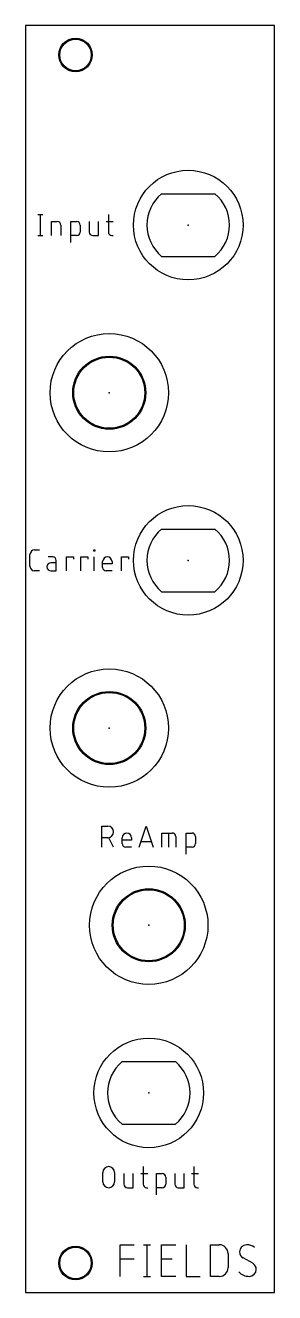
# Model space of a CAD drawing. Extents: x 0 to 25, y -14 to 114.
import ezdxf

# ---------------------------------------------------------------- set-up
doc = ezdxf.new("R2010")
doc.units = 0
for name, color, linetype in [('1', 12, 'CONTINUOUS'), ('20', 31, 'CONTINUOUS'), ('21', 253, 'CONTINUOUS'), ('23', 53, 'CONTINUOUS'), ('29', 253, 'CONTINUOUS'), ('49', 253, 'CONTINUOUS')]:
    doc.layers.add(name, color=color, linetype=linetype)

msp = doc.modelspace()

# ---------------------------------------------------------------- linework, layer by layer
at = {"layer": '1'}
for p, q in [((9.6124, -12.6002), (9.6124, -9.3998)), ((9.6124, -9.3998), (11.0348, -9.3998)), ((11.9513, -9.3998), (12.6625, -9.3998)), ((12.3069, -9.3998), (12.3069, -12.6002)), ((13.8034, -12.6002), (13.8034, -9.3998)), ((13.8034, -9.3998), (15.2258, -9.3998)), ((16.2799, -9.3998), (16.2799, -12.6002)), ((18.7521, -12.6002), (18.7521, -9.3998)), ((18.7521, -9.3998), (19.6411, -9.3998)), ((9.6124, -10.8222), (11.0348, -10.8222)), ((13.8034, -10.8222), (14.8702, -10.8222)), ((20.5301, -10.2888), (20.5301, -11.7112)), ((23.032, -11.2667), (22.0541, -10.7333)), ((11.9513, -12.6002), (12.6625, -12.6002)), ((15.2258, -12.6002), (13.8034, -12.6002)), ((16.2799, -12.6002), (17.7023, -12.6002)), ((19.6411, -12.6002), (18.7521, -12.6002))]:
    msp.add_line(p, q, dxfattribs=at)
for centre, radius, start, end in [((19.6411, -10.2888), 0.889, 0, 90), ((22.4097, -10.111), 0.7112, 90, 180), ((22.4208, -10.111), 0.7223, 180, 239.4898), ((22.4097, -10.7333), 1.3335, 53.1301, 90), ((22.6653, -11.889), 0.7223, 360, 59.4898), ((19.6411, -11.7112), 0.889, 270, 0), ((22.6764, -11.0978), 1.5024, 224.7603, 270), ((22.6764, -11.889), 0.7112, 270, 0)]:
    msp.add_arc(centre, radius, start, end, dxfattribs=at)
at = {"layer": '20'}
for p, q in [((25.25, 114.25), (0, 114.25)), ((0, 114.25), (0, -14.25)), ((25.25, -14.25), (25.25, 114.25)), ((13.8, 97.175), (19.2, 97.175)), ((13.8, 90.825), (19.2, 90.825)), ((13.8, 63.175), (19.2, 63.175)), ((13.8, 56.825), (19.2, 56.825)), ((9.8, 9.175), (15.2, 9.175)), ((9.8, 2.825), (15.2, 2.825)), ((0, -14.25), (25.25, -14.25))]:
    msp.add_line(p, q, dxfattribs=at)
for centre, radius in [((5.08, 111.25), 1.6), ((8.5, 77), 3.6), ((8.5, 43), 3.6), ((12.5, 23), 3.6), ((5.08, -11.25), 1.6)]:
    msp.add_circle(centre, radius, dxfattribs=at)
for centre, start, end in [((16.4641, 94), 130, 230), ((16.5359, 94), 310, 50), ((16.4641, 60), 130, 230), ((16.5359, 60), 310, 50), ((12.4641, 6), 130, 230), ((12.5359, 6), 310, 50)]:
    msp.add_arc(centre, 4.1447, start, end, dxfattribs=at)
at = {"layer": '21'}
for p, q in [((1.2783, 95.0668), (1.7525, 95.0668)), ((1.5154, 95.0668), (1.5154, 92.9332)), ((2.642, 92.9332), (2.642, 94.3556)), ((2.642, 94.3556), (3.2346, 94.3556)), ((3.5902, 94), (3.5902, 92.9332)), ((4.6019, 92.222), (4.6019, 94.3556)), ((4.6019, 94.3556), (5.1946, 94.3556)), ((5.5502, 94), (5.5502, 93.2888)), ((6.4697, 94.3556), (6.4697, 93.2888)), ((7.418, 92.9332), (7.418, 94.3556)), ((8.1705, 94.3556), (8.8817, 94.3556)), ((8.4075, 95.0668), (8.4075, 93.2888)), ((1.2783, 92.9332), (1.7525, 92.9332)), ((5.1946, 92.9332), (4.6019, 92.9332)), ((6.8253, 92.9332), (7.418, 92.9332)), ((8.7631, 92.9332), (8.8817, 92.9332)), ((0.467, 59.4073), (0.467, 60.5927)), ((0.9411, 61.0668), (1.4152, 61.0668)), ((6.9212, 60.9483), (6.9212, 61.0668)), ((6.9212, 61.0668), (7.0397, 61.0668)), ((7.0397, 60.9483), (6.9212, 60.9483)), ((7.0397, 61.0668), (7.0397, 60.9483)), ((2.7728, 60.3556), (2.2987, 60.3556)), ((3.1284, 59.7629), (2.595, 59.7629)), ((3.1284, 58.9332), (3.1284, 60)), ((4.1542, 58.9332), (4.1542, 60.3556)), ((4.1542, 60.3556), (4.8654, 60.3556)), ((4.8654, 60.3556), (4.8654, 60.1185)), ((5.6157, 58.9332), (5.6157, 60.3556)), ((5.6157, 60.3556), (6.3269, 60.3556)), ((6.3269, 60.3556), (6.3269, 60.1185)), ((6.9805, 58.9332), (6.9805, 60.3556)), ((7.8287, 59.2888), (7.8287, 59.8815)), ((8.7769, 59.6444), (7.8287, 59.6444)), ((8.7769, 59.8815), (8.7769, 59.6444)), ((9.7218, 58.9332), (9.7218, 60.3556)), ((9.7218, 60.3556), (10.433, 60.3556)), ((10.433, 60.3556), (10.433, 60.1185)), ((1.4152, 58.9332), (0.9411, 58.9332)), ((2.595, 58.9332), (3.1284, 58.9332)), ((8.7769, 58.9332), (8.1843, 58.9332)), ((7.7575, 30.9332), (7.7575, 33.0668)), ((7.7575, 33.0668), (8.3501, 33.0668)), ((11.5222, 30.9332), (12.2334, 33.0668)), ((12.2334, 33.0668), (12.9446, 30.9332)), ((13.8189, 30.9332), (13.8189, 32.3556)), ((13.8189, 32.3556), (14.8857, 32.3556)), ((14.5301, 30.9332), (14.5301, 32.3556)), ((16.2943, 30.222), (16.2943, 32.3556)), ((16.2943, 32.3556), (16.8869, 32.3556)), ((8.3501, 31.8815), (7.7575, 31.8815)), ((8.9428, 30.9332), (8.4687, 31.8815)), ((9.8106, 31.2888), (9.8106, 31.8815)), ((10.7589, 31.6444), (9.8106, 31.6444)), ((10.7589, 30.9332), (10.1662, 30.9332)), ((10.7589, 31.8815), (10.7589, 31.6444)), ((12.7668, 31.4666), (11.7, 31.4666)), ((15.2413, 32), (15.2413, 30.9332)), ((16.8869, 30.9332), (16.2943, 30.9332)), ((17.2425, 32), (17.2425, 31.2888)), ((7.8506, -3.0141), (7.8506, -2.0659)), ((9.0359, -2.0659), (9.0359, -3.0141)), ((9.9874, -2.1844), (9.9874, -3.2512)), ((10.9357, -3.6068), (10.9357, -2.1844)), ((11.6881, -2.1844), (12.3993, -2.1844)), ((11.9252, -1.4732), (11.9252, -3.2512)), ((13.2696, -4.318), (13.2696, -2.1844)), ((13.2696, -2.1844), (13.8623, -2.1844)), ((14.2179, -2.54), (14.2179, -3.2512)), ((15.1375, -2.1844), (15.1375, -3.2512)), ((16.0858, -3.6068), (16.0858, -2.1844)), ((16.8382, -2.1844), (17.5494, -2.1844)), ((17.0753, -1.4732), (17.0753, -3.2512)), ((10.343, -3.6068), (10.9357, -3.6068)), ((12.2808, -3.6068), (12.3993, -3.6068)), ((13.8623, -3.6068), (13.2696, -3.6068)), ((15.4931, -3.6068), (16.0858, -3.6068)), ((17.4309, -3.6068), (17.5494, -3.6068))]:
    msp.add_line(p, q, dxfattribs=at)
for centre, radius, start, end in [((3.2346, 94), 0.3556, 0, 90), ((5.1946, 94), 0.3556, 0, 90), ((5.1946, 93.2888), 0.3556, 270, 0), ((6.8253, 93.2888), 0.3556, 180, 270), ((8.7631, 93.2888), 0.3556, 180, 270), ((0.9411, 60.5927), 0.4741, 90, 180), ((0.9411, 59.4073), 0.4741, 180, 270), ((2.595, 59.3481), 0.4149, 90, 270), ((2.7728, 60), 0.3556, 0, 90), ((8.3028, 59.8815), 0.4741, 0, 180), ((8.1843, 59.2888), 0.3556, 180, 270), ((8.3501, 32.4741), 0.5927, 270, 90), ((10.2848, 31.8815), 0.4741, 0, 180), ((14.8857, 32), 0.3556, 0, 90), ((16.8869, 32), 0.3556, 0, 90), ((10.1662, 31.2888), 0.3556, 180, 270), ((16.8869, 31.2888), 0.3556, 270, 0), ((8.4432, -2.0659), 0.5927, 0, 180), ((13.8623, -2.54), 0.3556, 0, 90), ((8.4432, -3.0141), 0.5927, 180, 0), ((10.343, -3.2512), 0.3556, 180, 270), ((12.2808, -3.2512), 0.3556, 180, 270), ((13.8623, -3.2512), 0.3556, 270, 0), ((15.4931, -3.2512), 0.3556, 180, 270), ((17.4309, -3.2512), 0.3556, 180, 270)]:
    msp.add_arc(centre, radius, start, end, dxfattribs=at)
at = {"layer": '23'}
for p in [(16.5, 94), (8.5, 77), (16.5, 60), (8.5, 43), (12.5, 23), (12.5, 6)]:
    msp.add_point(p, dxfattribs=at)
at = {"layer": '29'}
for p, q in [((9.6124, -12.6002), (9.6124, -9.3998)), ((9.6124, -9.3998), (11.0348, -9.3998)), ((11.9513, -9.3998), (12.6625, -9.3998)), ((12.3069, -9.3998), (12.3069, -12.6002)), ((13.8034, -12.6002), (13.8034, -9.3998)), ((13.8034, -9.3998), (15.2258, -9.3998)), ((16.2799, -9.3998), (16.2799, -12.6002)), ((18.7521, -12.6002), (18.7521, -9.3998)), ((18.7521, -9.3998), (19.6411, -9.3998)), ((9.6124, -10.8222), (11.0348, -10.8222)), ((13.8034, -10.8222), (14.8702, -10.8222)), ((20.5301, -10.2888), (20.5301, -11.7112)), ((23.032, -11.2667), (22.0541, -10.7333)), ((11.9513, -12.6002), (12.6625, -12.6002)), ((15.2258, -12.6002), (13.8034, -12.6002)), ((16.2799, -12.6002), (17.7023, -12.6002)), ((19.6411, -12.6002), (18.7521, -12.6002))]:
    msp.add_line(p, q, dxfattribs=at)
for centre, radius in [((5.08, 111.25), 1.7016), ((8.5, 77), 3.7016), ((8.5, 43), 3.7016), ((12.5, 23), 3.7016), ((5.08, -11.25), 1.7016)]:
    msp.add_circle(centre, radius, dxfattribs=at)
for centre, radius, start, end in [((19.6411, -10.2888), 0.889, 0, 90), ((22.4097, -10.111), 0.7112, 90, 180), ((22.4208, -10.111), 0.7223, 180, 239.4898), ((22.4097, -10.7333), 1.3335, 53.1301, 90), ((22.6653, -11.889), 0.7223, 360, 59.4898), ((19.6411, -11.7112), 0.889, 270, 0), ((22.6764, -11.0978), 1.5024, 224.7603, 270), ((22.6764, -11.889), 0.7112, 270, 0)]:
    msp.add_arc(centre, radius, start, end, dxfattribs=at)
at = {"layer": '49'}
for centre, radius in [((16.5, 94), 5.5515), ((8.5, 77), 6), ((16.5, 60), 5.5515), ((8.5, 43), 6), ((12.5, 23), 6), ((12.5, 6), 5.5515)]:
    msp.add_circle(centre, radius, dxfattribs=at)

doc.saveas('drawing.dxf')
